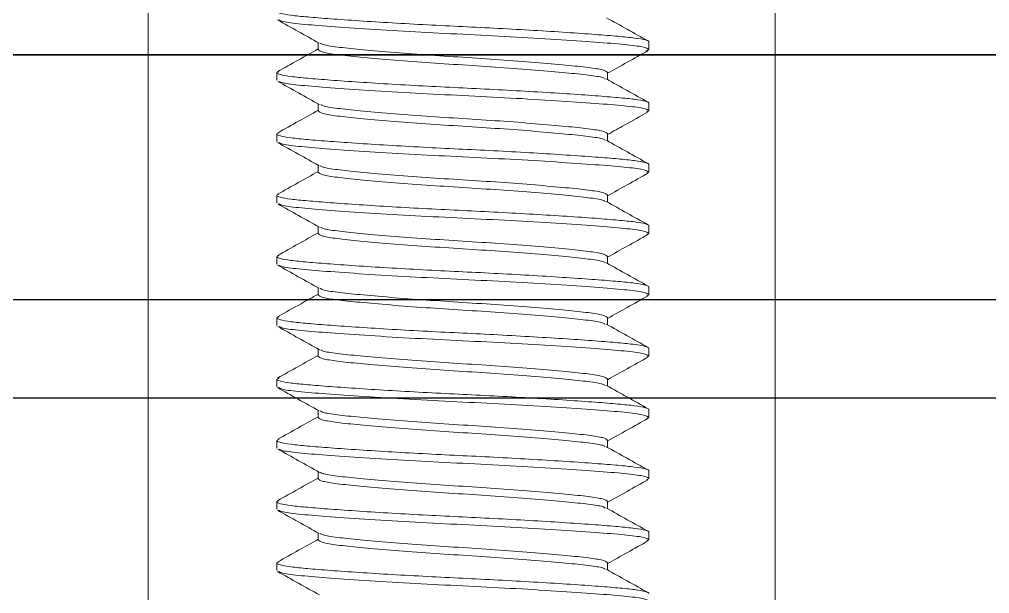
# Model space of a CAD drawing. Extents: x -82 to 113, y -82 to 93.
# Drawn here: x -2.0229 to -1.5277, y 71.3892 to 71.6819 of the extents above; entities that cross this region are included whole.
import ezdxf

# ---------------------------------------------------------------- set-up
doc = ezdxf.new("R2010")
doc.units = 0
doc.header["$MEASUREMENT"] = 0
doc.layers.get('0').update_dxf_attribs({"linetype": 'CONTINUOUS'})
for name, color, linetype in [('Ballons', 7, 'CONTINUOUS'), ('DIM', 7, 'CONTINUOUS'), ('VENT', 5, 'CONTINUOUS')]:
    doc.layers.add(name, color=color, linetype=linetype)

# ---------------------------------------------------------------- blocks, each defined once
blk = doc.blocks.new('23203')
at = {"color": 7, "linetype": 'Continuous', "lineweight": 15}
for p, q in [((12.64106, 64.41369), (12.64106, 67.76369)), ((12.96106, 64.41369), (12.96106, 67.76369))]:
    blk.add_line(p, q, dxfattribs=at)
blk = doc.blocks.new('25342')
at = {"color": 7, "linetype": 'Continuous', "lineweight": 15}
for p, q in [((2.27734, 0.095), (2.27688, 0.09387)), ((2.28125, 0.095), (2.27734, 0.095)), ((2.30859, 0.095), (2.30805, 0.09367)), ((2.3125, 0.095), (2.30859, 0.095)), ((2.33984, 0.095), (2.33937, 0.09385)), ((2.34375, 0.095), (2.33984, 0.095)), ((2.37109, 0.095), (2.37056, 0.09369)), ((2.375, 0.095), (2.37109, 0.095)), ((2.40234, 0.095), (2.40186, 0.09382)), ((2.40625, 0.095), (2.40234, 0.095)), ((2.43359, 0.095), (2.43307, 0.09372)), ((2.4375, 0.095), (2.43359, 0.095)), ((2.46484, 0.095), (2.46435, 0.09379)), ((2.46875, 0.095), (2.46484, 0.095)), ((2.49609, 0.095), (2.49558, 0.09376)), ((2.5, 0.095), (2.49609, 0.095)), ((2.52734, 0.095), (2.52683, 0.09375)), ((2.53125, 0.095), (2.52734, 0.095)), ((2.26562, 0.07386), (2.26205, 0.07386)), ((2.29688, 0.07386), (2.2933, 0.07386)), ((2.32813, 0.07386), (2.32455, 0.07386)), ((2.35938, 0.07386), (2.35579, 0.07386)), ((2.39063, 0.07386), (2.38704, 0.07386)), ((2.42187, 0.07386), (2.41829, 0.07386)), ((2.45312, 0.07386), (2.44955, 0.07386)), ((2.48437, 0.07386), (2.4808, 0.07386)), ((2.51562, 0.07386), (2.51205, 0.07386)), ((2.27734, -0.07386), (2.28092, -0.07386)), ((2.30859, -0.07386), (2.31217, -0.07386)), ((2.33984, -0.07386), (2.34342, -0.07386)), ((2.37109, -0.07386), (2.37467, -0.07386)), ((2.40234, -0.07386), (2.40592, -0.07386)), ((2.43359, -0.07386), (2.43717, -0.07386)), ((2.46484, -0.07386), (2.46842, -0.07386)), ((2.49609, -0.07386), (2.49967, -0.07386)), ((2.52734, -0.07386), (2.53092, -0.07386)), ((2.26618, -0.09366), (2.26562, -0.095)), ((2.29734, -0.09387), (2.29687, -0.095)), ((2.32866, -0.09368), (2.32813, -0.095)), ((2.35986, -0.09381), (2.35937, -0.095)), ((2.39113, -0.09376), (2.39063, -0.095)), ((2.42239, -0.09373), (2.42188, -0.095)), ((2.4536, -0.09384), (2.45312, -0.095)), ((2.48492, -0.09367), (2.48438, -0.095)), ((2.51608, -0.09388), (2.51563, -0.095)), ((2.26172, -0.095), (2.26562, -0.095)), ((2.29297, -0.095), (2.29687, -0.095)), ((2.32422, -0.095), (2.32813, -0.095)), ((2.35547, -0.095), (2.35937, -0.095)), ((2.38672, -0.095), (2.39063, -0.095)), ((2.41797, -0.095), (2.42188, -0.095)), ((2.44922, -0.095), (2.45312, -0.095)), ((2.48047, -0.095), (2.48438, -0.095)), ((2.51172, -0.095), (2.51563, -0.095))]:
    blk.add_line(p, q, dxfattribs=at)
for points, knots in [([(2.2612, -0.09373), (2.26091, -0.09326), (2.26018, -0.09207), (2.25912, -0.08302), (2.25789, -0.0681), (2.25651, -0.04805), (2.25513, -0.02473), (2.25391, 0), (2.25268, 0.02473), (2.2513, 0.04806), (2.24992, 0.06807), (2.2487, 0.08311), (2.24747, 0.09307), (2.24656, 0.09435), (2.24609, 0.095)], [0, 0, 0, 0, 0.054386, 0.138987, 0.223587, 0.31119, 0.398792, 0.483392, 0.567993, 0.655595, 0.743197, 0.827797, 0.912398, 1, 1, 1, 1]), ([(2.26562, -0.095), (2.26493, -0.095), (2.26423, -0.09235), (2.2633, -0.08526), (2.26303, -0.08246), (2.26244, -0.07578), (2.26212, -0.07188), (2.26113, -0.05868), (2.26041, -0.04782), (2.25903, -0.02438), (2.25838, -0.01188), (2.25725, 0.01187), (2.25659, 0.02438), (2.25521, 0.04782), (2.2545, 0.05868), (2.25351, 0.07188), (2.25319, 0.07578), (2.2526, 0.08246), (2.25232, 0.08526), (2.25139, 0.09235), (2.2507, 0.095), (2.25, 0.095)], [0, 0, 0, 0, 0.125, 0.125, 0.1875, 0.1875, 0.25, 0.25, 0.375, 0.375, 0.5, 0.5, 0.625, 0.625, 0.75, 0.75, 0.8125, 0.8125, 0.875, 0.875, 1, 1, 1, 1]), ([(2.26237, 0.07327), (2.2604, 0.07682), (2.25643, 0.08391), (2.25248, 0.09101), (2.2505, 0.09456)], [0, 0, 0, 0, 0.499658, 1, 1, 1, 1]), ([(2.27688, 0.09463), (2.27491, 0.09108), (2.27105, 0.08416), (2.26718, 0.07723), (2.2653, 0.07386)], [0, 0, 0, 0, 0.512491, 1, 1, 1, 1]), ([(2.29249, -0.09383), (2.29219, -0.09334), (2.29144, -0.09214), (2.29037, -0.08303), (2.28914, -0.0681), (2.28776, -0.04805), (2.28638, -0.02473), (2.28516, 0), (2.28393, 0.02473), (2.28255, 0.04806), (2.28117, 0.06807), (2.27995, 0.08311), (2.27872, 0.09307), (2.27781, 0.09435), (2.27734, 0.095)], [0, 0, 0, 0, 0.056755, 0.1411436, 0.2255323, 0.3129149, 0.4002975, 0.4846862, 0.5690748, 0.6564574, 0.7438401, 0.8282287, 0.9126174, 1, 1, 1, 1]), ([(2.29687, -0.095), (2.29618, -0.095), (2.29548, -0.09235), (2.29455, -0.08526), (2.29428, -0.08246), (2.29369, -0.07578), (2.29337, -0.07188), (2.29238, -0.05868), (2.29166, -0.04782), (2.29028, -0.02438), (2.28963, -0.01188), (2.2885, 0.01187), (2.28784, 0.02438), (2.28646, 0.04782), (2.28575, 0.05868), (2.28476, 0.07188), (2.28444, 0.07578), (2.28385, 0.08246), (2.28357, 0.08526), (2.28264, 0.09235), (2.28195, 0.095), (2.28125, 0.095)], [0, 0, 0, 0, 0.125, 0.125, 0.1875, 0.1875, 0.25, 0.25, 0.375, 0.375, 0.5, 0.5, 0.625, 0.625, 0.75, 0.75, 0.8125, 0.8125, 0.875, 0.875, 1, 1, 1, 1]), ([(2.29359, 0.07334), (2.29161, 0.07688), (2.28766, 0.08395), (2.28372, 0.09103), (2.28174, 0.09458)], [0, 0, 0, 0, 0.499776, 1, 1, 1, 1]), ([(2.30805, 0.09448), (2.30607, 0.09093), (2.30224, 0.08406), (2.29841, 0.07719), (2.29655, 0.07386)], [0, 0, 0, 0, 0.51558, 1, 1, 1, 1]), ([(2.32369, -0.0937), (2.3234, -0.09324), (2.32267, -0.09204), (2.32162, -0.08301), (2.32039, -0.0681), (2.31901, -0.04805), (2.31763, -0.02473), (2.31641, 0), (2.31518, 0.02473), (2.3138, 0.04806), (2.31242, 0.06807), (2.3112, 0.08311), (2.30997, 0.09307), (2.30906, 0.09435), (2.30859, 0.095)], [0, 0, 0, 0, 0.053589, 0.1382608, 0.2229327, 0.3106087, 0.3982846, 0.4829565, 0.5676284, 0.6553044, 0.7429803, 0.8276522, 0.9123241, 1, 1, 1, 1]), ([(2.32813, -0.095), (2.32743, -0.095), (2.32673, -0.09235), (2.3258, -0.08526), (2.32553, -0.08246), (2.32494, -0.07578), (2.32462, -0.07188), (2.32363, -0.05868), (2.32291, -0.04782), (2.32153, -0.02438), (2.32088, -0.01188), (2.31975, 0.01187), (2.31909, 0.02438), (2.31771, 0.04782), (2.317, 0.05868), (2.31601, 0.07188), (2.31569, 0.07578), (2.3151, 0.08246), (2.31482, 0.08526), (2.31389, 0.09235), (2.3132, 0.095), (2.3125, 0.095)], [0, 0, 0, 0, 0.125, 0.125, 0.1875, 0.1875, 0.25, 0.25, 0.375, 0.375, 0.5, 0.5, 0.625, 0.625, 0.75, 0.75, 0.8125, 0.8125, 0.875, 0.875, 1, 1, 1, 1]), ([(2.3249, 0.07322), (2.32293, 0.07676), (2.31896, 0.08385), (2.31501, 0.09095), (2.31303, 0.0945)], [0, 0, 0, 0, 0.499664, 1, 1, 1, 1]), ([(2.33937, 0.09461), (2.3374, 0.09106), (2.33354, 0.08415), (2.32968, 0.07723), (2.3278, 0.07386)], [0, 0, 0, 0, 0.512984, 1, 1, 1, 1]), ([(2.355, -0.09386), (2.3547, -0.09337), (2.35394, -0.09217), (2.35287, -0.08303), (2.35164, -0.0681), (2.35026, -0.04805), (2.34888, -0.02473), (2.34766, 0), (2.34643, 0.02473), (2.34505, 0.04806), (2.34367, 0.06807), (2.34245, 0.08311), (2.34122, 0.09307), (2.34031, 0.09435), (2.33984, 0.095)], [0, 0, 0, 0, 0.057499, 0.141821, 0.226143, 0.313456, 0.40077, 0.485092, 0.569414, 0.656728, 0.744042, 0.828364, 0.912686, 1, 1, 1, 1]), ([(2.35937, -0.095), (2.35868, -0.095), (2.35798, -0.09235), (2.35705, -0.08526), (2.35678, -0.08246), (2.35619, -0.07578), (2.35587, -0.07188), (2.35488, -0.05868), (2.35416, -0.04782), (2.35278, -0.02438), (2.35213, -0.01188), (2.351, 0.01187), (2.35034, 0.02438), (2.34896, 0.04782), (2.34825, 0.05868), (2.34726, 0.07188), (2.34694, 0.07578), (2.34635, 0.08246), (2.34607, 0.08526), (2.34514, 0.09235), (2.34445, 0.095), (2.34375, 0.095)], [0, 0, 0, 0, 0.125, 0.125, 0.1875, 0.1875, 0.25, 0.25, 0.375, 0.375, 0.5, 0.5, 0.625, 0.625, 0.75, 0.75, 0.8125, 0.8125, 0.875, 0.875, 1, 1, 1, 1]), ([(2.35607, 0.07337), (2.35409, 0.07691), (2.35014, 0.08399), (2.34619, 0.09108), (2.34421, 0.09462)], [0, 0, 0, 0, 0.499744, 1, 1, 1, 1]), ([(2.37056, 0.09449), (2.36858, 0.09095), (2.36475, 0.08407), (2.36091, 0.07719), (2.35905, 0.07386)], [0, 0, 0, 0, 0.5150218, 1, 1, 1, 1]), ([(2.38618, -0.09367), (2.3859, -0.09321), (2.38517, -0.09202), (2.38412, -0.08301), (2.38289, -0.0681), (2.38151, -0.04805), (2.38013, -0.02473), (2.37891, 0), (2.37768, 0.02473), (2.3763, 0.04806), (2.37492, 0.06807), (2.3737, 0.08311), (2.37247, 0.09307), (2.37156, 0.09435), (2.37109, 0.095)], [0, 0, 0, 0, 0.0529628, 0.1376907, 0.2224186, 0.3101526, 0.3978865, 0.4826144, 0.5673423, 0.6550763, 0.7428102, 0.8275381, 0.9122661, 1, 1, 1, 1]), ([(2.39063, -0.095), (2.38993, -0.095), (2.38923, -0.09235), (2.3883, -0.08526), (2.38803, -0.08246), (2.38744, -0.07578), (2.38712, -0.07188), (2.38613, -0.05868), (2.38541, -0.04782), (2.38403, -0.02438), (2.38338, -0.01188), (2.38225, 0.01187), (2.38159, 0.02438), (2.38021, 0.04782), (2.3795, 0.05868), (2.37851, 0.07188), (2.37819, 0.07578), (2.3776, 0.08246), (2.37732, 0.08526), (2.37639, 0.09235), (2.3757, 0.095), (2.375, 0.095)], [0, 0, 0, 0, 0.125, 0.125, 0.1875, 0.1875, 0.25, 0.25, 0.375, 0.375, 0.5, 0.5, 0.625, 0.625, 0.75, 0.75, 0.8125, 0.8125, 0.875, 0.875, 1, 1, 1, 1]), ([(2.38741, 0.0732), (2.38544, 0.07674), (2.38148, 0.08383), (2.37753, 0.09092), (2.37555, 0.09447)], [0, 0, 0, 0, 0.499697, 1, 1, 1, 1]), ([(2.40186, 0.09459), (2.39988, 0.09104), (2.39603, 0.08413), (2.39217, 0.07722), (2.3903, 0.07386)], [0, 0, 0, 0, 0.513596, 1, 1, 1, 1]), ([(2.41751, -0.09387), (2.4172, -0.09338), (2.41645, -0.09218), (2.41537, -0.08303), (2.41414, -0.0681), (2.41276, -0.04805), (2.41138, -0.02473), (2.41016, 0), (2.40893, 0.02473), (2.40755, 0.04806), (2.40617, 0.06807), (2.40495, 0.08311), (2.40372, 0.09307), (2.40281, 0.09435), (2.40234, 0.095)], [0, 0, 0, 0, 0.057963, 0.142243, 0.226524, 0.313795, 0.401065, 0.485346, 0.569627, 0.656897, 0.744168, 0.828449, 0.912729, 1, 1, 1, 1]), ([(2.42188, -0.095), (2.42118, -0.095), (2.42048, -0.09235), (2.41955, -0.08526), (2.41928, -0.08246), (2.41869, -0.07578), (2.41837, -0.07188), (2.41738, -0.05868), (2.41666, -0.04782), (2.41528, -0.02438), (2.41463, -0.01188), (2.4135, 0.01187), (2.41284, 0.02438), (2.41146, 0.04782), (2.41075, 0.05868), (2.40976, 0.07188), (2.40944, 0.07578), (2.40885, 0.08246), (2.40857, 0.08526), (2.40764, 0.09235), (2.40695, 0.095), (2.40625, 0.095)], [0, 0, 0, 0, 0.125, 0.125, 0.1875, 0.1875, 0.25, 0.25, 0.375, 0.375, 0.5, 0.5, 0.625, 0.625, 0.75, 0.75, 0.8125, 0.8125, 0.875, 0.875, 1, 1, 1, 1]), ([(2.41857, 0.07336), (2.41659, 0.0769), (2.41264, 0.08399), (2.40869, 0.09108), (2.40671, 0.09463)], [0, 0, 0, 0, 0.499707, 1, 1, 1, 1]), ([(2.43307, 0.09452), (2.43109, 0.09097), (2.42726, 0.08408), (2.42341, 0.0772), (2.42155, 0.07386)], [0, 0, 0, 0, 0.51431, 1, 1, 1, 1]), ([(2.44867, -0.09366), (2.44839, -0.0932), (2.44767, -0.09201), (2.44662, -0.08301), (2.44539, -0.0681), (2.44401, -0.04805), (2.44263, -0.02473), (2.44141, 0), (2.44018, 0.02473), (2.4388, 0.04806), (2.43742, 0.06807), (2.4362, 0.08311), (2.43497, 0.09307), (2.43406, 0.09435), (2.43359, 0.095)], [0, 0, 0, 0, 0.052569, 0.137333, 0.222096, 0.309866, 0.397636, 0.4824, 0.567163, 0.654933, 0.742703, 0.827467, 0.91223, 1, 1, 1, 1]), ([(2.45312, -0.095), (2.45243, -0.095), (2.45173, -0.09235), (2.4508, -0.08526), (2.45053, -0.08246), (2.44994, -0.07578), (2.44962, -0.07188), (2.44863, -0.05868), (2.44791, -0.04782), (2.44653, -0.02438), (2.44588, -0.01188), (2.44475, 0.01187), (2.44409, 0.02438), (2.44271, 0.04782), (2.442, 0.05868), (2.44101, 0.07188), (2.44069, 0.07578), (2.4401, 0.08246), (2.43982, 0.08526), (2.43889, 0.09235), (2.4382, 0.095), (2.4375, 0.095)], [0, 0, 0, 0, 0.125, 0.125, 0.1875, 0.1875, 0.25, 0.25, 0.375, 0.375, 0.5, 0.5, 0.625, 0.625, 0.75, 0.75, 0.8125, 0.8125, 0.875, 0.875, 1, 1, 1, 1]), ([(2.4499, 0.07323), (2.44792, 0.07676), (2.44397, 0.08384), (2.44002, 0.09093), (2.43805, 0.09448)], [0, 0, 0, 0, 0.499739, 1, 1, 1, 1]), ([(2.46435, 0.09457), (2.46237, 0.09102), (2.45852, 0.08411), (2.45467, 0.07721), (2.4528, 0.07386)], [0, 0, 0, 0, 0.514281, 1, 1, 1, 1]), ([(2.48001, -0.09388), (2.4797, -0.09339), (2.47895, -0.09219), (2.47787, -0.08303), (2.47664, -0.0681), (2.47526, -0.04805), (2.47388, -0.02473), (2.47266, 0), (2.47143, 0.02473), (2.47005, 0.04806), (2.46867, 0.06807), (2.46745, 0.08311), (2.46622, 0.09307), (2.46531, 0.09435), (2.46484, 0.095)], [0, 0, 0, 0, 0.058147, 0.142411, 0.226675, 0.313929, 0.401183, 0.485447, 0.569711, 0.656964, 0.744218, 0.828482, 0.912746, 1, 1, 1, 1]), ([(2.48438, -0.095), (2.48368, -0.095), (2.48298, -0.09235), (2.48205, -0.08526), (2.48178, -0.08246), (2.48119, -0.07578), (2.48087, -0.07188), (2.47988, -0.05868), (2.47916, -0.04782), (2.47778, -0.02438), (2.47713, -0.01188), (2.476, 0.01187), (2.47534, 0.02438), (2.47396, 0.04782), (2.47325, 0.05868), (2.47226, 0.07188), (2.47194, 0.07578), (2.47135, 0.08246), (2.47107, 0.08526), (2.47014, 0.09235), (2.46945, 0.095), (2.46875, 0.095)], [0, 0, 0, 0, 0.125, 0.125, 0.1875, 0.1875, 0.25, 0.25, 0.375, 0.375, 0.5, 0.5, 0.625, 0.625, 0.75, 0.75, 0.8125, 0.8125, 0.875, 0.875, 1, 1, 1, 1]), ([(2.4811, 0.07332), (2.47912, 0.07687), (2.47516, 0.08396), (2.4712, 0.09105), (2.46923, 0.0946)], [0, 0, 0, 0, 0.499677, 1, 1, 1, 1]), ([(2.49558, 0.09454), (2.49337, 0.09056), (2.48952, 0.08366), (2.48567, 0.07677), (2.48405, 0.07386)], [0, 0, 0, 0, 0.577377, 1, 1, 1, 1]), ([(2.51117, -0.09365), (2.51089, -0.0932), (2.51017, -0.09201), (2.50912, -0.08301), (2.50789, -0.0681), (2.50651, -0.04805), (2.50513, -0.02473), (2.50391, 0), (2.50268, 0.02473), (2.5013, 0.04806), (2.49992, 0.06807), (2.4987, 0.08311), (2.49747, 0.09307), (2.49656, 0.09435), (2.49609, 0.095)], [0, 0, 0, 0, 0.0524614, 0.1372342, 0.2220069, 0.3097873, 0.3975677, 0.4823405, 0.5671133, 0.6548937, 0.742674, 0.8274468, 0.9122196, 1, 1, 1, 1]), ([(2.51563, -0.095), (2.51493, -0.095), (2.51423, -0.09235), (2.5133, -0.08526), (2.51303, -0.08246), (2.51244, -0.07578), (2.51212, -0.07188), (2.51113, -0.05868), (2.51041, -0.04782), (2.50903, -0.02438), (2.50838, -0.01188), (2.50725, 0.01187), (2.50659, 0.02438), (2.50521, 0.04782), (2.5045, 0.05868), (2.50351, 0.07188), (2.50319, 0.07578), (2.5026, 0.08246), (2.50232, 0.08526), (2.50139, 0.09235), (2.5007, 0.095), (2.5, 0.095)], [0, 0, 0, 0, 0.125, 0.125, 0.1875, 0.1875, 0.25, 0.25, 0.375, 0.375, 0.5, 0.5, 0.625, 0.625, 0.75, 0.75, 0.8125, 0.8125, 0.875, 0.875, 1, 1, 1, 1]), ([(2.51237, 0.07328), (2.51039, 0.07682), (2.50644, 0.08389), (2.5025, 0.09097), (2.50052, 0.09452)], [0, 0, 0, 0, 0.499774, 1, 1, 1, 1]), ([(2.52683, 0.09454), (2.52486, 0.09099), (2.52101, 0.0841), (2.51716, 0.0772), (2.5153, 0.07386)], [0, 0, 0, 0, 0.514981, 1, 1, 1, 1]), ([(2.54251, -0.09388), (2.5422, -0.09339), (2.54145, -0.09218), (2.54037, -0.08303), (2.53914, -0.0681), (2.53776, -0.04805), (2.53638, -0.02473), (2.53516, 0), (2.53393, 0.02473), (2.53255, 0.04806), (2.53117, 0.06807), (2.52995, 0.08311), (2.52872, 0.09307), (2.52781, 0.09435), (2.52734, 0.095)], [0, 0, 0, 0, 0.0580595, 0.1423314, 0.2266034, 0.3138651, 0.4011269, 0.4853988, 0.5696708, 0.6569326, 0.7441944, 0.8284663, 0.9127382, 1, 1, 1, 1]), ([(2.54688, -0.095), (2.54618, -0.095), (2.54548, -0.09235), (2.54455, -0.08526), (2.54428, -0.08246), (2.54369, -0.07578), (2.54337, -0.07188), (2.54238, -0.05868), (2.54166, -0.04782), (2.54028, -0.02438), (2.53963, -0.01188), (2.5385, 0.01187), (2.53784, 0.02438), (2.53646, 0.04782), (2.53575, 0.05868), (2.53476, 0.07188), (2.53444, 0.07578), (2.53385, 0.08246), (2.53357, 0.08526), (2.53264, 0.09235), (2.53195, 0.095), (2.53125, 0.095)], [0, 0, 0, 0, 0.125, 0.125, 0.1875, 0.1875, 0.25, 0.25, 0.375, 0.375, 0.5, 0.5, 0.625, 0.625, 0.75, 0.75, 0.8125, 0.8125, 0.875, 0.875, 1, 1, 1, 1]), ([(2.54363, 0.07326), (2.54165, 0.07681), (2.53769, 0.0839), (2.53373, 0.091), (2.53176, 0.09455)], [0, 0, 0, 0, 0.499658, 1, 1, 1, 1]), ([(2.27734, -0.07386), (2.27688, -0.07335), (2.27596, -0.07236), (2.27474, -0.06461), (2.27351, -0.05292), (2.27214, -0.03736), (2.27076, -0.01923), (2.26953, 0), (2.26831, 0.01923), (2.26693, 0.03736), (2.26555, 0.05295), (2.26432, 0.06452), (2.2633, 0.07139), (2.26261, 0.07231), (2.26237, 0.07263)], [0, 0, 0, 0, 0.088329, 0.173622, 0.258914, 0.347243, 0.435573, 0.520865, 0.606157, 0.694487, 0.782816, 0.868108, 0.9534, 1, 1, 1, 1]), ([(2.28065, -0.07272), (2.28039, -0.07238), (2.27968, -0.07146), (2.27865, -0.06453), (2.27742, -0.05295), (2.27604, -0.03736), (2.27466, -0.01923), (2.27344, 0), (2.27221, 0.01923), (2.27083, 0.03736), (2.26945, 0.05292), (2.26823, 0.06461), (2.267, 0.07236), (2.26609, 0.07335), (2.26562, 0.07386)], [0, 0, 0, 0, 0.04949, 0.134523, 0.219557, 0.307619, 0.39568, 0.480714, 0.565748, 0.653809, 0.741871, 0.826905, 0.911938, 1, 1, 1, 1]), ([(2.30859, -0.07386), (2.30813, -0.07335), (2.30721, -0.07236), (2.30599, -0.06461), (2.30476, -0.05292), (2.30339, -0.03736), (2.30201, -0.01923), (2.30078, 0), (2.29956, 0.01923), (2.29818, 0.03736), (2.2968, 0.05295), (2.29557, 0.06453), (2.29454, 0.07145), (2.29384, 0.07237), (2.29358, 0.0727)], [0, 0, 0, 0, 0.088111, 0.173193, 0.258275, 0.346386, 0.434497, 0.519579, 0.60466, 0.692772, 0.780883, 0.865965, 0.951046, 1, 1, 1, 1]), ([(2.31182, -0.07257), (2.31159, -0.07226), (2.31091, -0.07135), (2.3099, -0.06451), (2.30867, -0.05295), (2.30729, -0.03736), (2.30591, -0.01923), (2.30469, 0), (2.30346, 0.01923), (2.30208, 0.03736), (2.3007, 0.05292), (2.29948, 0.06461), (2.29825, 0.07236), (2.29734, 0.07335), (2.29688, 0.07386)], [0, 0, 0, 0, 0.0447, 0.130163, 0.215626, 0.304132, 0.392639, 0.478102, 0.563565, 0.652072, 0.740578, 0.826042, 0.911505, 1, 1, 1, 1]), ([(2.33984, -0.07386), (2.33938, -0.07335), (2.33847, -0.07236), (2.33724, -0.06461), (2.33601, -0.05292), (2.33464, -0.03736), (2.33326, -0.01923), (2.33203, 0), (2.33081, 0.01923), (2.32943, 0.03736), (2.32805, 0.05295), (2.32682, 0.06451), (2.32581, 0.07135), (2.32513, 0.07226), (2.3249, 0.07257)], [0, 0, 0, 0, 0.0885009, 0.1739586, 0.2594163, 0.3479173, 0.4364182, 0.5218759, 0.6073336, 0.6958345, 0.7843354, 0.8697931, 0.9552509, 1, 1, 1, 1]), ([(2.34316, -0.07273), (2.3429, -0.07239), (2.34218, -0.07148), (2.34115, -0.06453), (2.33992, -0.05295), (2.33854, -0.03736), (2.33716, -0.01923), (2.33594, 0), (2.33471, 0.01923), (2.33333, 0.03736), (2.33195, 0.05292), (2.33073, 0.06461), (2.3295, 0.07236), (2.32859, 0.07335), (2.32813, 0.07386)], [0, 0, 0, 0, 0.05002, 0.135009, 0.219997, 0.308012, 0.396027, 0.481015, 0.566003, 0.654018, 0.742033, 0.827021, 0.912009, 1, 1, 1, 1]), ([(2.37109, -0.07386), (2.37063, -0.07335), (2.36971, -0.07236), (2.36849, -0.06461), (2.36726, -0.05292), (2.36589, -0.03736), (2.36451, -0.01923), (2.36328, 0), (2.36206, 0.01923), (2.36068, 0.03736), (2.3593, 0.05295), (2.35807, 0.06453), (2.35703, 0.07148), (2.35632, 0.0724), (2.35606, 0.07274)], [0, 0, 0, 0, 0.088002, 0.172978, 0.257954, 0.345956, 0.433958, 0.518934, 0.60391, 0.691913, 0.779915, 0.864891, 0.949867, 1, 1, 1, 1]), ([(2.37431, -0.07256), (2.37408, -0.07225), (2.37341, -0.07134), (2.3724, -0.06451), (2.37117, -0.05295), (2.36979, -0.03736), (2.36841, -0.01923), (2.36719, 0), (2.36596, 0.01923), (2.36458, 0.03736), (2.3632, 0.05292), (2.36198, 0.06461), (2.36075, 0.07236), (2.35984, 0.07335), (2.35938, 0.07386)], [0, 0, 0, 0, 0.044227, 0.129734, 0.215241, 0.303792, 0.392344, 0.477851, 0.563358, 0.65191, 0.740462, 0.825969, 0.911476, 1, 1, 1, 1]), ([(2.40234, -0.07386), (2.40188, -0.07335), (2.40096, -0.07236), (2.39974, -0.06461), (2.39851, -0.05292), (2.39714, -0.03736), (2.39576, -0.01923), (2.39453, 0), (2.39331, 0.01923), (2.39193, 0.03736), (2.39055, 0.05295), (2.38932, 0.06451), (2.38831, 0.07134), (2.38764, 0.07224), (2.38741, 0.07255)], [0, 0, 0, 0, 0.088559, 0.174073, 0.259586, 0.348145, 0.436704, 0.522218, 0.607731, 0.69629, 0.784849, 0.870363, 0.955876, 1, 1, 1, 1]), ([(2.40566, -0.07274), (2.4054, -0.0724), (2.40469, -0.07148), (2.40365, -0.06453), (2.40242, -0.05295), (2.40104, -0.03736), (2.39966, -0.01923), (2.39844, 0), (2.39721, 0.01923), (2.39583, 0.03736), (2.39445, 0.05292), (2.39323, 0.06461), (2.392, 0.07236), (2.39109, 0.07335), (2.39063, 0.07386)], [0, 0, 0, 0, 0.050252, 0.135219, 0.220186, 0.308178, 0.396171, 0.481138, 0.566105, 0.654097, 0.74209, 0.827057, 0.912023, 1, 1, 1, 1]), ([(2.43359, -0.07386), (2.43313, -0.07335), (2.43221, -0.07236), (2.43099, -0.06461), (2.42976, -0.05292), (2.42839, -0.03736), (2.42701, -0.01923), (2.42578, 0), (2.42456, 0.01923), (2.42318, 0.03736), (2.4218, 0.05295), (2.42057, 0.06453), (2.41953, 0.07147), (2.41883, 0.07239), (2.41856, 0.07273)], [0, 0, 0, 0, 0.088008, 0.17301, 0.258012, 0.346042, 0.434071, 0.519073, 0.604076, 0.692105, 0.780134, 0.865137, 0.950139, 1, 1, 1, 1]), ([(2.43681, -0.07255), (2.43658, -0.07224), (2.4359, -0.07133), (2.4349, -0.06451), (2.43367, -0.05295), (2.43229, -0.03736), (2.43091, -0.01923), (2.42969, 0), (2.42846, 0.01923), (2.42708, 0.03736), (2.4257, 0.05292), (2.42448, 0.06461), (2.42325, 0.07236), (2.42234, 0.07335), (2.42188, 0.07386)], [0, 0, 0, 0, 0.044052, 0.129572, 0.215092, 0.303658, 0.392223, 0.477743, 0.563263, 0.651829, 0.740394, 0.825914, 0.911435, 1, 1, 1, 1]), ([(2.46484, -0.07386), (2.46438, -0.07335), (2.46346, -0.07236), (2.46224, -0.06461), (2.46101, -0.05292), (2.45964, -0.03736), (2.45826, -0.01923), (2.45703, 0), (2.45581, 0.01923), (2.45443, 0.03736), (2.45305, 0.05295), (2.45182, 0.06451), (2.45081, 0.07136), (2.45013, 0.07227), (2.44989, 0.07258)], [0, 0, 0, 0, 0.088447, 0.173879, 0.259312, 0.347787, 0.436262, 0.521694, 0.607127, 0.695601, 0.784076, 0.869509, 0.954941, 1, 1, 1, 1]), ([(2.46816, -0.07274), (2.4679, -0.0724), (2.46719, -0.07148), (2.46615, -0.06453), (2.46492, -0.05295), (2.46354, -0.03736), (2.46216, -0.01923), (2.46094, 0), (2.45971, 0.01923), (2.45833, 0.03736), (2.45695, 0.05292), (2.45573, 0.06461), (2.4545, 0.07236), (2.45359, 0.07335), (2.45312, 0.07386)], [0, 0, 0, 0, 0.050192, 0.135163, 0.220134, 0.308131, 0.396127, 0.481098, 0.566069, 0.654065, 0.742062, 0.827033, 0.912003, 1, 1, 1, 1]), ([(2.49609, -0.07386), (2.49563, -0.07335), (2.49471, -0.07236), (2.49349, -0.06461), (2.49226, -0.05292), (2.49089, -0.03736), (2.48951, -0.01923), (2.48828, 0), (2.48706, 0.01923), (2.48568, 0.03736), (2.4843, 0.05295), (2.48307, 0.06452), (2.48204, 0.07144), (2.48134, 0.07235), (2.48109, 0.07268)], [0, 0, 0, 0, 0.088145, 0.173279, 0.258414, 0.346579, 0.434745, 0.51988, 0.605014, 0.69318, 0.781345, 0.86648, 0.951614, 1, 1, 1, 1]), ([(2.49931, -0.07255), (2.49908, -0.07225), (2.49841, -0.07134), (2.4974, -0.06451), (2.49617, -0.05295), (2.49479, -0.03736), (2.49341, -0.01923), (2.49219, 0), (2.49096, 0.01923), (2.48958, 0.03736), (2.4882, 0.05292), (2.48698, 0.06461), (2.48575, 0.07236), (2.48484, 0.07335), (2.48438, 0.07386)], [0, 0, 0, 0, 0.044222, 0.129727, 0.215232, 0.303782, 0.392331, 0.477836, 0.563341, 0.651891, 0.740441, 0.825945, 0.91145, 1, 1, 1, 1]), ([(2.52734, -0.07386), (2.52688, -0.07335), (2.52596, -0.07236), (2.52474, -0.06461), (2.52351, -0.05292), (2.52214, -0.03736), (2.52076, -0.01923), (2.51953, 0), (2.51831, 0.01923), (2.51693, 0.03736), (2.51555, 0.05295), (2.51432, 0.06452), (2.5133, 0.0714), (2.51261, 0.07231), (2.51236, 0.07264)], [0, 0, 0, 0, 0.088297, 0.173563, 0.258829, 0.347132, 0.435434, 0.520701, 0.605967, 0.694269, 0.782572, 0.867838, 0.953104, 1, 1, 1, 1]), ([(2.53066, -0.07273), (2.53039, -0.07239), (2.52968, -0.07147), (2.52865, -0.06453), (2.52742, -0.05295), (2.52604, -0.03736), (2.52466, -0.01923), (2.52344, 0), (2.52221, 0.01923), (2.52083, 0.03736), (2.51945, 0.05292), (2.51823, 0.06461), (2.517, 0.07236), (2.51609, 0.07335), (2.51563, 0.07386)], [0, 0, 0, 0, 0.049861, 0.134862, 0.219862, 0.307889, 0.395917, 0.480917, 0.565917, 0.653945, 0.741972, 0.826972, 0.911973, 1, 1, 1, 1]), ([(2.24932, -0.07324), (2.2513, -0.07678), (2.25527, -0.08388), (2.25922, -0.09097), (2.2612, -0.09453)], [0, 0, 0, 0, 0.499659, 1, 1, 1, 1]), ([(2.26618, -0.09447), (2.26815, -0.09092), (2.27198, -0.08405), (2.27581, -0.07718), (2.27767, -0.07386)], [0, 0, 0, 0, 0.516175, 1, 1, 1, 1]), ([(2.28064, -0.07335), (2.28262, -0.07689), (2.28657, -0.08397), (2.29051, -0.09105), (2.29249, -0.09459)], [0, 0, 0, 0, 0.499768, 1, 1, 1, 1]), ([(2.29734, -0.09462), (2.29932, -0.09107), (2.30317, -0.08415), (2.30704, -0.07723), (2.30892, -0.07386)], [0, 0, 0, 0, 0.5126, 1, 1, 1, 1]), ([(2.31181, -0.07321), (2.31379, -0.07676), (2.31775, -0.08385), (2.32171, -0.09095), (2.32369, -0.0945)], [0, 0, 0, 0, 0.499664, 1, 1, 1, 1]), ([(2.32866, -0.09449), (2.33064, -0.09095), (2.33447, -0.08407), (2.33831, -0.07719), (2.34017, -0.07386)], [0, 0, 0, 0, 0.5151316, 1, 1, 1, 1]), ([(2.34315, -0.07337), (2.34513, -0.07691), (2.34908, -0.08399), (2.35303, -0.09107), (2.355, -0.09462)], [0, 0, 0, 0, 0.499752, 1, 1, 1, 1]), ([(2.35986, -0.09458), (2.36184, -0.09103), (2.36569, -0.08412), (2.36955, -0.07722), (2.37142, -0.07386)], [0, 0, 0, 0, 0.513892, 1, 1, 1, 1]), ([(2.37431, -0.0732), (2.37628, -0.07674), (2.38024, -0.08383), (2.3842, -0.09093), (2.38618, -0.09448)], [0, 0, 0, 0, 0.499673, 1, 1, 1, 1]), ([(2.39113, -0.09454), (2.39335, -0.09056), (2.3972, -0.08366), (2.40104, -0.07677), (2.40267, -0.07386)], [0, 0, 0, 0, 0.577343, 1, 1, 1, 1]), ([(2.40565, -0.07337), (2.40763, -0.07691), (2.41158, -0.084), (2.41553, -0.09108), (2.41751, -0.09463)], [0, 0, 0, 0, 0.499737, 1, 1, 1, 1]), ([(2.42239, -0.09453), (2.42437, -0.09097), (2.42821, -0.08408), (2.43206, -0.0772), (2.43392, -0.07386)], [0, 0, 0, 0, 0.515411, 1, 1, 1, 1]), ([(2.4368, -0.07319), (2.43878, -0.07674), (2.44274, -0.08382), (2.44669, -0.09092), (2.44867, -0.09447)], [0, 0, 0, 0, 0.499692, 1, 1, 1, 1]), ([(2.4536, -0.09461), (2.45557, -0.09106), (2.45943, -0.08415), (2.46329, -0.07723), (2.46517, -0.07386)], [0, 0, 0, 0, 0.512229, 1, 1, 1, 1]), ([(2.46815, -0.07337), (2.47013, -0.07691), (2.47409, -0.084), (2.47804, -0.09109), (2.48001, -0.09463)], [0, 0, 0, 0, 0.4997221, 1, 1, 1, 1]), ([(2.48492, -0.09448), (2.4869, -0.09093), (2.49073, -0.08405), (2.49456, -0.07718), (2.49642, -0.07386)], [0, 0, 0, 0, 0.516337, 1, 1, 1, 1]), ([(2.49931, -0.0732), (2.50128, -0.07674), (2.50524, -0.08383), (2.50919, -0.09092), (2.51117, -0.09447)], [0, 0, 0, 0, 0.49971, 1, 1, 1, 1]), ([(2.51608, -0.09463), (2.51806, -0.09109), (2.52192, -0.08416), (2.52578, -0.07724), (2.52767, -0.07386)], [0, 0, 0, 0, 0.5120332, 1, 1, 1, 1]), ([(2.53065, -0.07336), (2.53263, -0.07691), (2.53658, -0.08399), (2.54053, -0.09108), (2.54251, -0.09463)], [0, 0, 0, 0, 0.499706, 1, 1, 1, 1])]:
    blk.add_open_spline(points, degree=3, knots=knots, dxfattribs=at)
blk = doc.blocks.new('3204-1_Sash_Component')
for p, q in [((-0.06346, 3.05372), (-0.063, 0.01)), ((0.06176, 0.325), (0.06176, 2.82872))]:
    blk.add_line(p, q)
blk = doc.blocks.new('3204_Sash_Yoke_Assembly')
blk.add_blockref('3204-1_Sash_Component', (0, 0))

msp = doc.modelspace()

# ---------------------------------------------------------------- linework, layer by layer
at = {"linetype": 'Continuous', "flags": 128}
msp.add_lwpolyline([(-1.24955, 71.93881), (-1.24956, 71.66381), (-2.34356, 71.66381), (-2.34355, 71.93881)], close=True, dxfattribs=at)
at = {"layer": 'Ballons', "linetype": 'Continuous'}
msp.add_lwpolyline([(-1.35905, 72.9465), (-1.35905, 71.93881), (-1.44655, 71.93881), (-1.44656, 71.48881), (-2.14656, 71.48881), (-2.14655, 71.93881), (-2.23405, 71.93881), (-2.23405, 72.9465)], dxfattribs=at)

# ---------------------------------------------------------------- block references
at = {"layer": 'Ballons', "xscale": -1, "rotation": 269.9999338263835}
msp.add_blockref('25342', (-1.79656, 69.13918), dxfattribs=at)
at = {"layer": 'DIM', "xscale": -1, "rotation": 359.9999338263835}
msp.add_blockref('23203', (11.00378, 4.0113), dxfattribs=at)
at = {"layer": 'VENT', "xscale": -1, "rotation": 89.99993382638357}
msp.add_blockref('3204_Sash_Yoke_Assembly', (-0.6326, 71.60072), dxfattribs=at)

doc.saveas('drawing.dxf')
